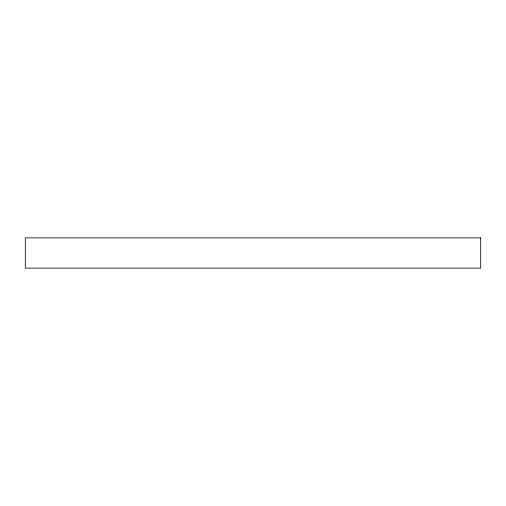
<?xml version="1.0" encoding="UTF-8"?>
<svg xmlns="http://www.w3.org/2000/svg" width="506" height="506" viewBox="0 0 506 506"><rect width="100%" height="100%" fill="white"/><g stroke="black" fill="none" stroke-linecap="round" stroke-linejoin="round"><path stroke-width="0.76" d="M480.7 237.883L25.3 237.883L25.3 268.117L480.7 268.117L480.7 237.883"/></g></svg>
